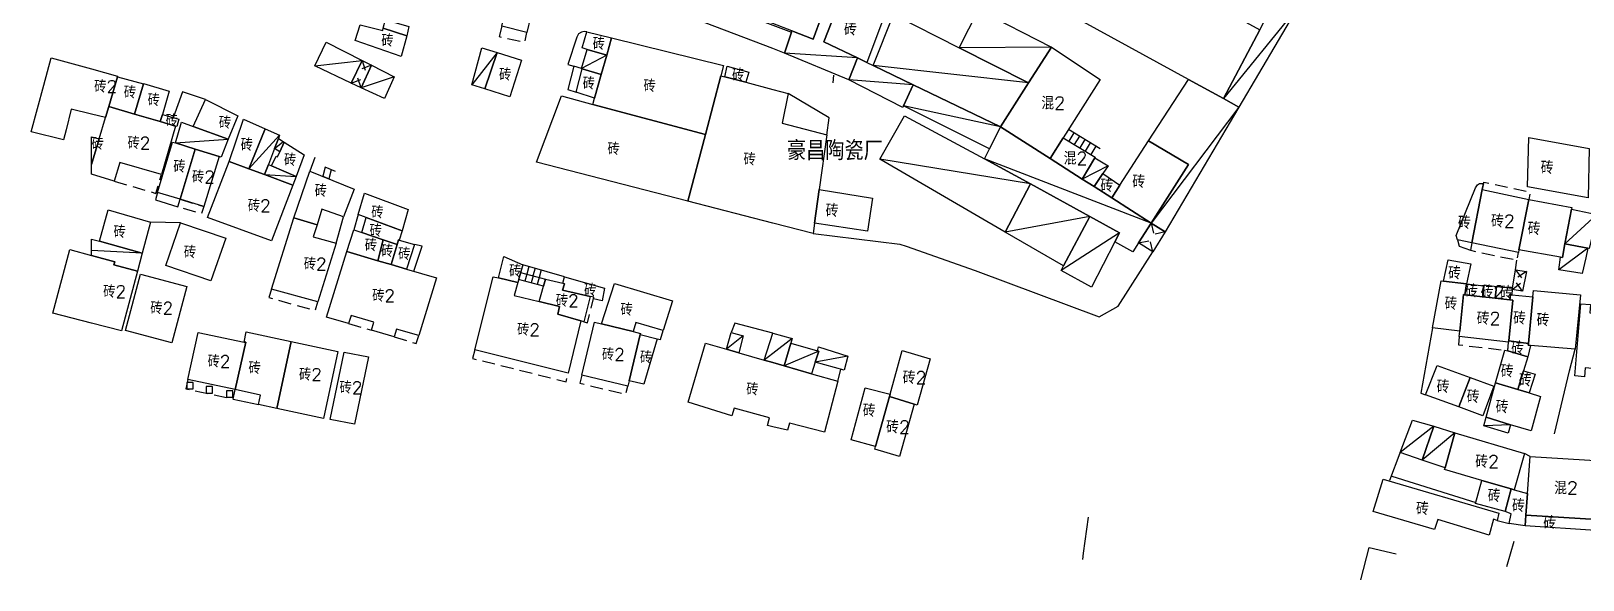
# Model space of a CAD drawing. Header units: millimetres. Extents: x 198 to 1143, y 0 to 936.
# Drawn here: x 200 to 442.6, y 681.1 to 767 of the extents above; entities that cross this region are included whole.
import ezdxf

# ---------------------------------------------------------------- set-up
doc = ezdxf.new("R2010")
doc.units = ezdxf.units.MM
doc.linetypes.add('X5', pattern=[3, 2, -1])
doc.layers.add('OldHouse', color=17, linetype='Continuous')
doc.layers.add('Text', color=252, linetype='Continuous')
doc.styles.add('HZ', font='rs.shx', dxfattribs={"width": 0.8, "bigfont": 'hztxt.shx'})
doc.linetypes.add('443', pattern='A,9.4,[169,AAA.SHX,S=1,R=0,X=0,Y=0.15],0.6', length=10)
doc.linetypes.add('445', pattern='A,8,-0.5,[147,AAA.SHX,S=1,R=0,X=0,Y=0],-1.5', length=10)

# ---------------------------------------------------------------- blocks, each defined once
blk = doc.blocks.new('gc291')
blk.add_lwpolyline([(-0.5, -0.5), (0.5, -0.5), (0.5, 0.5), (-0.5, 0.5), (-0.5, -0.5)])

msp = doc.modelspace()

# ---------------------------------------------------------------- linework, layer by layer
at = {"layer": 'OldHouse', "linetype": 'Continuous', "flags": 128}
for points in [[(360.85, 784.3), (392.12, 767.17), (386.42, 756.4), (380.93, 759.41), (347.44, 777.78), (351.35, 784.99), (353.24, 788.47)], [(325.23, 773.81), (325.04, 773.31), (323.57, 769.27), (322.26, 765.68), (318.94, 766.99), (315.99, 768.15), (291.84, 777.66), (294.31, 784.6), (294.56, 785.3), (315.99, 777.27)], [(273.59, 767.73), (275.68, 776.23), (276.55, 779.75), (280.35, 778.8), (277.53, 766.72)], [(318.87, 766.79), (317.8, 763.54), (315.99, 764.23), (300.85, 769.99), (302.01, 773.18), (315.99, 767.89)], [(333.21, 769.48), (333.43, 769.39), (330.64, 762.08), (329.21, 762.77), (323.95, 765.31), (325.18, 768.48), (326.65, 772.3)], [(398.05, 770.69), (388.82, 755.08), (386.42, 756.4), (392.12, 767.17), (393.27, 769.34), (394.98, 772.57)], [(325.18, 768.48), (323.95, 765.31), (329.21, 762.77), (327.83, 759.33), (317.8, 763.54), (318.87, 766.79), (318.94, 766.99), (322.26, 765.68), (323.57, 769.27)], [(345.1, 764.35), (355.94, 758.86), (351.55, 751.98), (337.92, 758.56), (331.66, 761.59), (334.85, 769.54)], [(359.51, 764.47), (355.94, 758.86), (345.1, 764.35), (348.1, 770.3)], [(255.06, 767.4), (258.73, 766.25), (258.77, 766.24), (257.87, 763.01), (250.66, 765.52), (251.46, 767.97), (254.97, 767.06)], [(256.51, 768.44), (258.9, 767.75), (259.07, 767.7), (258.73, 766.25), (255.06, 767.4), (255.41, 768.76)], [(290.75, 765.9), (289.99, 763.18), (286.96, 764.09), (286.17, 764.33), (286.88, 766.85)], [(251.74, 762.38), (250.03, 758.84), (244.34, 761.51), (246.12, 765.26)], [(272.89, 763.6), (270.96, 757.92), (268.9, 758.56), (270.47, 764.36)], [(307.83, 759.99), (305.42, 750.82), (287.84, 755.51), (288.11, 756.48), (289.14, 760.17), (289.99, 763.18), (290.75, 765.9), (308.25, 761.6)], [(361.37, 750.3), (359.3, 747.04), (351.55, 751.98), (355.94, 758.86), (359.51, 764.47), (367.16, 759.38)], [(213.51, 759.8), (212.14, 755.18), (211.63, 753.46), (209.47, 753.98), (206.27, 754.75), (205.47, 751.53), (205.08, 749.96), (200, 751.21), (201.99, 758.52), (203.16, 762.8), (209.47, 761.04), (213.54, 759.9)], [(270.96, 757.92), (272.89, 763.6), (276.67, 762.43), (274.85, 756.71)], [(289.99, 763.18), (289.14, 760.17), (286.18, 761.06), (286.07, 761.1), (286.96, 764.09)], [(330.64, 762.08), (331.66, 761.59), (337.92, 758.56), (336.39, 755.26), (336.28, 755.02), (327.83, 759.33), (329.21, 762.77)], [(217.57, 758.7), (216.19, 754), (212.14, 755.18), (213.51, 759.8)], [(251.63, 758.1), (253.21, 761.62), (256.76, 759.8), (255.25, 756.43)], [(289.14, 760.17), (288.11, 756.48), (285.23, 757.41), (286.18, 761.06)], [(308.47, 759.82), (311.76, 758.96), (315.99, 757.85), (318.36, 757.23), (317.41, 752.58), (324.41, 750.72), (323.22, 742.19), (322.48, 736.94), (322.25, 735.3), (315.99, 736.92), (302.67, 740.35), (305.42, 750.82), (307.83, 759.99)], [(311.76, 758.96), (308.47, 759.82), (308.81, 761.49), (312.2, 760.52)], [(386.42, 756.4), (388.82, 755.08), (377.28, 735.57), (375.11, 736.95), (380.96, 746.12), (374.72, 749.82), (380.93, 759.41)], [(220.53, 753.92), (220.2, 752.82), (216.19, 754), (217.57, 758.7), (217.59, 758.79), (221.6, 757.59)], [(351.55, 751.98), (349.83, 748.53), (336.39, 755.26), (337.92, 758.56)], [(216.19, 754), (220.2, 752.82), (222.57, 752.12), (220.38, 744.56), (213.87, 746.43), (213.01, 743.51), (209.47, 744.61), (209.47, 746.1), (210.65, 750.13), (211.63, 753.46), (212.14, 755.18)], [(230.81, 750.06), (225.37, 752.06), (227.29, 756.25), (232.35, 753.73)], [(287.84, 755.51), (305.42, 750.82), (302.67, 740.35), (279.04, 746.45), (282.94, 756.82)], [(222.57, 752.12), (220.2, 752.82), (220.53, 753.92), (223.09, 753.17), (222.77, 752.06)], [(225.37, 752.06), (230.81, 750.06), (229.74, 747.23), (229.39, 747.34), (225.66, 748.5), (222.57, 749.47), (223.53, 752.73)], [(236.62, 751.69), (234.07, 745.41), (230.97, 746.55), (233.22, 753.22)], [(349.05, 746.97), (356.25, 743.1), (352.31, 735.54), (332.7, 746.92), (336.53, 753.7)], [(210.65, 750.13), (209.47, 746.1), (209.47, 750.45)], [(238.67, 750.17), (238.07, 748.62), (237.1, 746.11), (236.49, 744.52), (234.07, 745.41), (236.62, 751.69), (238.86, 750.69)], [(239.58, 749.59), (238.88, 748.07), (238.07, 748.62), (238.67, 750.17)], [(359.3, 747.04), (364.35, 743.82), (366.18, 742.65), (368.94, 740.89), (375.11, 736.95), (373.13, 733.84), (372.23, 732.44), (369.42, 733.99), (370.14, 735.42), (365.53, 737.97), (356.25, 743.1), (349.05, 746.97), (349.83, 748.53), (351.55, 751.98)], [(366.33, 747.17), (364.35, 743.82), (359.3, 747.04), (361.37, 750.3), (366.38, 747.25)], [(375.11, 736.95), (368.94, 740.89), (370.21, 742.85), (374.72, 749.82), (380.96, 746.12)], [(443.61, 748.63), (443.45, 740.88), (433.97, 742.6), (434.13, 750.34)], [(222.57, 749.47), (225.66, 748.5), (223.3, 740.66), (219.79, 741.71), (222.13, 749.61)], [(229.39, 747.34), (226.99, 739.55), (223.3, 740.66), (225.66, 748.5)], [(241.44, 744.22), (237.6, 745.89), (238.32, 747.43), (238.51, 747.29), (238.88, 748.07), (239.58, 749.59), (242.7, 747.62)], [(234.07, 745.41), (236.49, 744.52), (240.95, 742.88), (237.57, 734.17), (227.59, 737.84), (230.97, 746.55)], [(237.6, 745.89), (241.44, 744.22), (240.95, 742.88), (236.49, 744.52), (237.1, 746.11)], [(244.72, 736.66), (241.08, 737.76), (243.58, 745.08), (250.52, 742.25), (248.85, 737.9), (245.47, 739.14)], [(367.57, 744.69), (366.18, 742.65), (364.35, 743.82), (366.33, 747.17), (368.39, 745.91)], [(365.53, 737.97), (361.43, 730.25), (352.31, 735.54), (356.25, 743.1)], [(370.21, 742.85), (368.94, 740.89), (366.18, 742.65), (367.57, 744.69)], [(426.88, 742.18), (425.27, 733.86), (423, 734.34), (422.82, 735.01), (425.82, 742.46), (426.14, 742.92), (426.44, 743.11), (426.74, 743.14), (427.07, 743.14)], [(258, 735.74), (252.4, 737.83), (251.14, 738.3), (252.11, 741.62), (258.97, 739.06)], [(322.48, 736.94), (323.22, 742.19), (331.53, 740.84), (330.78, 735.66)], [(434.14, 740.64), (432.61, 732.75), (432.53, 732.33), (425.27, 733.86), (426.88, 742.18)], [(440.83, 739.12), (439.8, 733.68), (439.4, 731.54), (439.11, 731.59), (432.61, 732.75), (434.14, 740.64), (440.87, 739.37)], [(217.39, 732.26), (210.72, 734.1), (212.05, 739.01), (218.7, 737.11)], [(244.72, 736.66), (244.09, 734.77), (247.68, 733.78), (244.86, 724.64), (237.58, 726.62), (241.08, 737.76)], [(258, 735.74), (257.57, 734.27), (257.44, 734.31), (257.23, 733.58), (255.06, 734.32), (251.71, 735.47), (252.4, 737.83)], [(369.42, 733.99), (365.81, 726.93), (361.06, 729.55), (361.43, 730.25), (365.53, 737.97), (370.14, 735.42)], [(444.09, 735.15), (443.6, 732.97), (443.38, 733.01), (439.8, 733.68), (440.83, 739.12), (444.79, 738.29)], [(230.46, 734.58), (228.13, 727.9), (221.06, 730.3), (223.39, 736.98)], [(251.71, 735.47), (255.06, 734.32), (254.23, 731.05), (249.38, 732.48), (250.45, 735.9)], [(209.47, 731.86), (213.1, 730.86), (212.96, 730.42), (216.63, 729.41), (214.12, 720.11), (209.47, 721.3), (203.4, 722.85), (206.05, 732.8)], [(210.72, 734.1), (217.39, 732.26), (216.63, 729.41), (212.96, 730.42), (213.1, 730.86), (209.47, 731.86), (209.47, 734.44)], [(257.23, 733.58), (256.29, 730.45), (254.23, 731.05), (255.06, 734.32)], [(257.57, 734.27), (259.96, 733.62), (258.68, 729.75), (256.29, 730.45), (257.23, 733.58), (257.44, 734.31)], [(443.38, 733.01), (443.06, 731.53), (442.51, 729.04), (438.84, 729.63), (439.11, 731.59), (439.4, 731.54), (439.8, 733.68)], [(254.23, 731.05), (256.29, 730.45), (258.68, 729.75), (263.39, 728.37), (260.61, 719.37), (257.15, 720.38), (256.77, 719.14), (253.22, 720.18), (253.6, 721.43), (250.03, 722.47), (249.64, 721.23), (246.19, 722.24), (249.38, 732.48)], [(276.09, 727.63), (273.08, 728.36), (273.92, 731.7), (276.87, 730.44)], [(424.43, 727.46), (420.84, 727.88), (421.54, 731.2), (425.09, 730.57)], [(224.37, 727.03), (222, 718.22), (214.76, 720.14), (217.13, 728.94)], [(273.08, 728.36), (276.09, 727.63), (275.52, 725.61), (279.45, 724.67), (282.62, 723.91), (282.38, 722.72), (285.97, 721.64), (283.98, 713.49), (269.36, 717.14), (272.26, 728.56)], [(283.15, 727.53), (283.38, 727.47), (283.1, 726.44), (287.43, 725.48), (286.4, 721.51), (285.97, 721.64), (282.38, 722.72), (282.62, 723.91), (279.45, 724.67), (280.41, 728.2)], [(287.43, 725.48), (283.1, 726.44), (283.38, 727.47), (283.15, 727.53), (283.38, 728.55), (289.67, 726.77), (289.26, 724.8), (287.91, 725.1), (287.97, 725.36)], [(420.84, 727.88), (424.43, 727.46), (424.17, 725.74), (423.94, 725.76), (423.37, 720.06), (419.08, 720.58), (420.46, 727.92)], [(294.11, 719.99), (289.16, 721.18), (291.23, 727.52), (300.27, 724.77), (298.84, 720.15), (294.55, 721.41)], [(424.17, 725.74), (426.95, 725.41), (428.91, 725.19), (431.21, 724.92), (431.64, 724.87), (431.01, 718.54), (430.98, 718.31), (423.29, 719.2), (423.37, 720.06), (423.94, 725.76)], [(427.14, 727.15), (426.95, 725.41), (424.17, 725.74), (424.43, 727.46)], [(429.1, 727.01), (428.91, 725.19), (426.95, 725.41), (427.14, 727.15), (427.15, 727.28)], [(431.59, 726.76), (431.57, 726.55), (431.48, 725.7), (431.29, 725.71), (431.21, 724.92), (428.91, 725.19), (429.1, 727.01)], [(431.48, 725.7), (434.78, 725.4), (434.09, 718.11), (431.01, 718.54), (431.64, 724.87), (431.21, 724.92), (431.29, 725.71)], [(434.42, 717.8), (434.06, 717.83), (434.09, 718.11), (434.78, 725.4), (434.88, 726.38), (442.22, 725.75), (441.4, 717.21)], [(447.55, 723.88), (453.07, 723.41), (452.12, 712.03), (450.62, 712.17), (450.74, 713.57), (442.96, 714.29), (442.84, 712.9), (441.35, 713.04), (442.3, 724.32), (443.79, 724.2), (443.68, 722.9), (447.45, 722.58)], [(289.16, 721.18), (294.11, 719.99), (295.29, 719.7), (295.25, 719.54), (293.5, 712.27), (293.3, 711.44), (286.09, 713.17), (288.08, 721.43)], [(233.31, 718.35), (233.56, 718.3), (231.93, 710.9), (224.52, 712.49), (226.14, 719.81)], [(240.69, 718.44), (238.45, 707.96), (235.56, 708.58), (235.88, 710.05), (231.93, 710.9), (233.56, 718.3), (233.31, 718.35), (233.63, 719.96)], [(238.45, 707.96), (240.69, 718.44), (247.95, 716.87), (245.71, 706.39)], [(293.5, 712.27), (295.25, 719.54), (297.9, 718.85), (295.82, 711.75)], [(308.72, 717.21), (310.64, 716.66), (314.63, 715.51), (315.99, 715.12), (317.73, 714.62), (322.01, 713.39), (326.11, 712.22), (324.05, 704.24), (318.57, 705.68), (318.25, 704.57), (315.99, 705.07), (315.11, 705.27), (315.47, 706.49), (309.93, 708), (309.58, 706.81), (302.75, 708.94), (305.42, 718.16)], [(310.64, 716.66), (308.72, 717.21), (309.45, 719.82), (311.34, 719.31)], [(318.78, 718.17), (317.73, 714.62), (315.99, 715.12), (314.63, 715.51), (315.95, 719.74), (315.99, 719.73), (318.98, 718.88)], [(322.97, 716.97), (323.14, 716.92), (322.58, 715.18), (322.01, 713.39), (317.73, 714.62), (318.78, 718.17)], [(434.09, 718.11), (434.06, 717.83), (434.42, 717.8), (433.98, 716.04), (430.85, 716.95), (430.98, 718.31), (431.01, 718.54)], [(252.74, 716.01), (250.57, 705.48), (246.77, 706.23), (248.94, 716.77)], [(322.58, 715.18), (323.14, 716.92), (322.97, 716.97), (323.12, 717.62), (327.68, 716.11), (327.11, 713.93)], [(338.06, 708.62), (334.21, 709.81), (334.31, 710.18), (336.21, 717), (340.58, 715.74), (338.53, 708.47)], [(430.85, 716.95), (433.98, 716.04), (433.31, 713.84), (432.42, 710.92), (428.96, 711.97), (430.41, 717.07)], [(424.99, 712.78), (423.19, 708.2), (418.02, 710.09), (419.82, 714.66)], [(434.21, 710.38), (432.42, 710.92), (433.31, 713.84), (435.14, 713.34)], [(334.31, 710.18), (334.21, 709.81), (332.03, 702), (328.21, 703.04), (330.39, 711.18)], [(423.19, 708.2), (424.99, 712.78), (428.69, 711.43), (426.97, 706.83)], [(432.42, 710.92), (434.21, 710.38), (436, 709.83), (434.53, 704.44), (431.31, 705.42), (427.48, 706.58), (428.96, 711.97)], [(338.06, 708.62), (335.78, 700.45), (331.92, 701.59), (332.03, 702), (334.21, 709.81)], [(419.28, 705.17), (417.48, 699.85), (414.05, 701.05), (415.98, 706.15)], [(431.31, 705.42), (430.95, 704.07), (427.12, 705.23), (427.48, 706.58)], [(422.61, 704.17), (421.05, 698.69), (417.48, 699.85), (419.28, 705.17)], [(431.88, 695.24), (431.41, 695.38), (426.83, 696.7), (420.96, 698.4), (421.05, 698.69), (422.61, 704.17), (433.5, 700.92)], [(444.72, 690.62), (433.68, 691.29), (433.94, 694.65), (434.38, 700.47), (445.42, 699.79)], [(429.49, 691.58), (429.19, 690.45), (428.65, 690.67), (427.93, 688.16), (419.94, 690.62), (419.43, 689.03), (409.81, 691.84), (411.37, 696.88)], [(431.41, 695.38), (430.45, 691.83), (425.81, 693.1), (426.83, 696.7)], [(431.88, 695.24), (433.94, 694.65), (433.68, 691.29), (433.57, 689.62), (431.1, 689.96), (431.37, 691.47), (430.45, 691.83), (431.41, 695.38)], [(444.72, 690.62), (444.59, 688.89), (433.57, 689.62), (433.68, 691.29)]]:
    msp.add_lwpolyline(points, close=True, dxfattribs=at)
at = {"layer": 'OldHouse'}
for points in [[(398.05, 770.69), (386.42, 756.4)], [(359.51, 764.47), (345.1, 764.35)], [(244.34, 761.51), (251.74, 762.38)], [(272.89, 763.6), (268.9, 758.56)], [(289.99, 763.18), (286.07, 761.1)], [(329.21, 762.77), (317.8, 763.54)], [(256.76, 759.8), (251.63, 758.1)], [(286.07, 761.1), (284.84, 761.47), (283.9, 757.85), (285.23, 757.41)], [(355.94, 758.86), (331.66, 761.59)], [(337.92, 758.56), (327.83, 759.33)], [(351.55, 751.98), (336.39, 755.26)], [(388.82, 755.08), (375.11, 736.95)], [(222.57, 749.47), (230.81, 750.06)], [(238.86, 750.69), (234.07, 745.41)], [(238.07, 748.62), (239.32, 749.59)], [(356.25, 743.1), (332.7, 746.92)], [(375.11, 736.95), (349.05, 746.97)], [(368.39, 745.91), (364.35, 743.82)], [(236.49, 744.52), (241.44, 744.22)], [(219.45, 740.56), (222.95, 739.51), (223.3, 740.66), (219.79, 741.71), (219.45, 740.56)], [(365.53, 737.97), (352.31, 735.54)], [(444.79, 738.29), (439.8, 733.68)], [(370.14, 735.42), (361.06, 729.55)], [(259.83, 729.41), (261.12, 733.31), (259.96, 733.62)], [(423, 734.34), (423.28, 733.31), (425.04, 732.69)], [(443.38, 733.01), (438.84, 729.63)], [(217.39, 732.26), (209.47, 732.64)], [(311.34, 719.31), (308.72, 717.21)], [(318.98, 718.88), (315.99, 716.56)], [(318.98, 718.88), (315.99, 716.56)], [(315.99, 716.56), (314.63, 715.51)], [(323.14, 716.92), (317.73, 714.62)], [(327.68, 716.11), (322.58, 715.18)], [(231.6, 709.43), (235.56, 708.58)], [(419.28, 705.17), (414.05, 701.05)], [(422.61, 704.17), (417.48, 699.85)], [(431.31, 705.42), (427.12, 705.23)]]:
    msp.add_lwpolyline(points, dxfattribs=at)
at = {"layer": 'OldHouse', "linetype": 'X5', "flags": 128}
for points in [[(273.59, 767.73), (273.19, 766.11), (277.18, 765.22), (277.53, 766.72)], [(213.01, 743.51), (219.53, 741.59), (220.38, 744.56)], [(426.88, 742.18), (427.11, 743.36), (434.37, 741.82), (434.14, 740.64)], [(223.3, 740.66), (226.99, 739.55), (226.64, 738.4), (222.95, 739.51)], [(425.27, 733.86), (425.04, 732.69), (432.3, 731.15), (432.53, 732.33)], [(237.58, 726.62), (237.16, 725.29), (244.44, 723.3), (244.86, 724.64)], [(286.4, 721.51), (287.01, 721.33), (287.97, 725.36), (287.43, 725.48)], [(249.64, 721.23), (253.22, 720.18)], [(256.77, 719.14), (260.22, 718.13), (260.61, 719.37)], [(423.29, 719.2), (423.16, 717.91), (430.85, 717.02), (430.98, 718.31)], [(269.36, 717.14), (269.01, 715.78), (283.65, 712.13), (283.98, 713.49)], [(224.52, 712.49), (224.2, 711.03), (231.6, 709.43), (231.93, 710.9)], [(286.09, 713.17), (285.78, 711.91), (292.99, 710.18), (293.3, 711.44)]]:
    msp.add_lwpolyline(points, dxfattribs=at)
at = {"layer": 'OldHouse', "linetype": '443', "flags": 128}
for points in [[(286.88, 766.85), (286.47, 766.9), (286.04, 766.79), (285.58, 766.54), (285.31, 766.03), (283.9, 761.74), (284.84, 761.47)], [(325.38, 758.89), (325.52, 760.1)], [(227.29, 756.25), (223.69, 757.47), (222.23, 753.42)], [(324.41, 750.71), (324.79, 753.42), (318.35, 757.23)], [(244.39, 747.19), (243.58, 745.08)], [(247.68, 733.78), (248.85, 737.9)], [(251.14, 738.3), (250.45, 735.9)], [(223.39, 736.98), (218.7, 737.11)], [(322.25, 735.3), (335.81, 733.66), (336.79, 733.33), (347.61, 729.53), (366.96, 722.3), (369.98, 723.95), (375.37, 732.46)], [(432.06, 729.65), (432.3, 731.15)], [(283.38, 728.55), (280.71, 729.33)], [(315.95, 719.74), (310.01, 721.3), (309.45, 719.82)], [(297.9, 718.85), (298.4, 718.72), (298.84, 720.15)], [(419.08, 720.58), (417.27, 710.36), (418.02, 710.09)], [(438.18, 703.99), (440.53, 713.82), (441.4, 717.21)], [(326.11, 712.22), (326.58, 714.07)], [(413.98, 700.97), (412.36, 696.71)], [(434.38, 700.47), (433.5, 700.92)], [(412.74, 697.36), (425.86, 693.26)], [(365.28, 690.98), (364.46, 685.33), (364.37, 684.34)], [(429.19, 690.45), (431.1, 689.96)], [(430.72, 683.24), (431.85, 687.19)]]:
    msp.add_lwpolyline(points, dxfattribs=at)
at = {"layer": 'OldHouse', "linetype": 'Continuous', "flags": 128}
for points in [[(253.21, 761.62), (251.63, 758.1), (250.03, 758.84), (251.74, 762.38), (253.21, 761.62)], [(251.74, 762.38), (252.25, 760.86)], [(251.63, 758.1), (251.07, 759.6)], [(253.21, 761.62), (251.7, 761.09)], [(250.03, 758.84), (251.54, 759.38)], [(362.18, 751.57), (361.37, 750.3)], [(361.37, 750.3), (366.38, 747.25)], [(367.15, 748.55), (362.18, 751.57)], [(363.04, 751.05), (362.23, 749.77)], [(363.89, 750.53), (363.1, 749.25)], [(364.75, 750.01), (363.96, 748.72)], [(365.6, 749.49), (364.82, 748.2)], [(366.46, 748.97), (365.68, 747.68)], [(246, 745.67), (245.6, 744.26)], [(247.58, 745.02), (246, 745.67)], [(246.92, 745.29), (246.53, 743.88)], [(245.6, 744.26), (247.19, 743.61)], [(377.28, 735.57), (375.37, 732.46), (373.13, 733.84), (375.11, 736.95), (377.28, 735.57)], [(375.11, 736.95), (375.47, 735.39)], [(377.28, 735.57), (375.72, 735.21)], [(373.13, 733.84), (374.74, 734.18)], [(375.37, 732.46), (375, 734.02)], [(276.87, 730.44), (276.54, 729.24)], [(280.71, 729.33), (276.87, 730.44)], [(276.54, 729.24), (276.23, 728.13)], [(280.1, 727.09), (276.23, 728.13)], [(276.54, 729.24), (280.41, 728.2)], [(277.51, 728.98), (277.2, 727.87)], [(277.83, 730.16), (277.51, 728.98)], [(278.48, 728.72), (278.17, 727.61)], [(278.8, 729.89), (278.47, 728.72)], [(279.44, 728.46), (279.14, 727.35)], [(279.76, 729.61), (279.44, 728.46)], [(280.41, 728.2), (280.1, 727.09)], [(431.57, 726.55), (431.59, 726.76), (432.06, 729.65), (433.77, 729.4), (433.15, 726.3), (431.57, 726.55)], [(432.06, 729.65), (433, 728.36)], [(433.77, 729.4), (432.46, 728.48)], [(431.57, 726.55), (432.83, 727.53)], [(433.15, 726.3), (432.24, 727.61)]]:
    msp.add_lwpolyline(points, dxfattribs=at)
at = {"layer": 'OldHouse', "linetype": '445', "flags": 128}
msp.add_lwpolyline([(407.9, 681.14), (409.19, 686.22), (413.44, 685.2)], dxfattribs=at)

# ---------------------------------------------------------------- block references
at = {"layer": 'OldHouse'}
for p in [(224.86, 711.51), (227.87, 710.87), (231.06, 710.21)]:
    msp.add_blockref('gc291', p, dxfattribs=at)

# ---------------------------------------------------------------- texts
at = {"layer": 'Text', "style": 'HZ'}
for s, height, p in [('砖', 2, (327.08, 766.27)), ('砖', 1.92, (254.76, 764.52)), ('砖', 1.92, (287.81, 764.03)), ('砖2', 1.92, (209.87, 757.34)), ('砖', 1.92, (273.17, 759.2)), ('砖', 1.92, (286.24, 757.84)), ('砖', 1.92, (295.74, 757.44)), ('砖', 1.92, (309.58, 759.17)), ('砖', 1.92, (214.51, 756.44)), ('砖', 1.92, (218.22, 755.23)), ('混2', 2, (357.94, 754.71)), ('砖', 1.92, (221.04, 752.02)), ('砖', 1.92, (229.36, 751.69)), ('砖', 1.92, (209.44, 748.4)), ('砖2', 1.92, (215.08, 748.5)), ('砖', 1.92, (232.77, 748.24)), ('砖', 1.92, (290.11, 747.58)), ('豪昌陶瓷厂', 3, (318.17, 746.78)), ('砖', 1.92, (239.55, 745.87)), ('砖', 1.92, (311.38, 745.96)), ('混2', 2, (361.43, 746.07)), ('砖', 1.92, (222.25, 744.84)), ('砖2', 1.92, (225.16, 743.21)), ('砖', 2, (436.02, 744.61)), ('砖', 1.92, (244.34, 741.04)), ('砖', 2, (367.17, 741.8)), ('砖', 2, (372.17, 742.43)), ('砖2', 1.92, (233.9, 738.7)), ('砖', 2, (324.23, 737.91)), ('砖', 1.92, (253.19, 737.68)), ('砖', 2, (423.07, 736.01)), ('砖2', 2, (428.25, 736.25)), ('砖', 1.92, (212.88, 734.62)), ('砖', 1.92, (252.92, 734.79)), ('砖', 2, (433.99, 735.07)), ('砖', 1.92, (223.89, 731.44)), ('砖', 1.92, (252.17, 732.54)), ('砖', 1.92, (254.71, 731.64)), ('砖', 1.92, (257.39, 731.15)), ('砖2', 1.92, (242.64, 729.59)), ('砖', 1.92, (274.73, 728.5)), ('砖', 2, (421.55, 728.13)), ('砖2', 1.92, (211.28, 725.28)), ('砖2', 1.92, (253.33, 724.63)), ('砖2', 1.92, (282.04, 723.85)), ('砖', 1.92, (286.46, 725.51)), ('砖', 2, (420.98, 723.36)), ('砖', 2, (424.2, 725.33)), ('砖2', 2, (426.62, 725.18)), ('砖', 2, (429.63, 725.09)), ('砖2', 1.92, (218.64, 722.7)), ('砖', 1.92, (292.15, 722.45)), ('砖2', 2, (426.01, 721.04)), ('砖', 2, (431.71, 721.07)), ('砖2', 1.92, (275.99, 719.33)), ('砖', 2, (435.37, 720.79)), ('砖', 2, (431.39, 716.4)), ('砖2', 1.92, (227.6, 714.37)), ('砖2', 1.92, (289.25, 715.44)), ('砖', 1.92, (295.19, 714.98)), ('砖', 1.92, (233.99, 713.32)), ('砖2', 1.92, (241.9, 712.31)), ('砖2', 2, (336.27, 711.79)), ('砖', 2, (429.77, 712.79)), ('砖', 2, (432.6, 711.4)), ('砖2', 1.92, (248.22, 710.26)), ('砖', 1.92, (311.82, 710)), ('砖', 2, (419.75, 710.39)), ('砖', 2, (424.45, 708.82)), ('砖', 2, (330.04, 706.63)), ('砖', 2, (428.98, 707.21)), ('砖2', 2, (333.69, 704.05)), ('砖2', 2, (425.78, 698.66)), ('混2', 2, (438.12, 694.53)), ('砖', 2, (427.74, 693.31)), ('砖', 2, (431.53, 691.76)), ('砖', 2, (416.53, 691.28)), ('砖', 2, (436.41, 689.1))]:
    msp.add_text(s, height=height, dxfattribs=at).set_placement(p)

doc.saveas('drawing.dxf')
